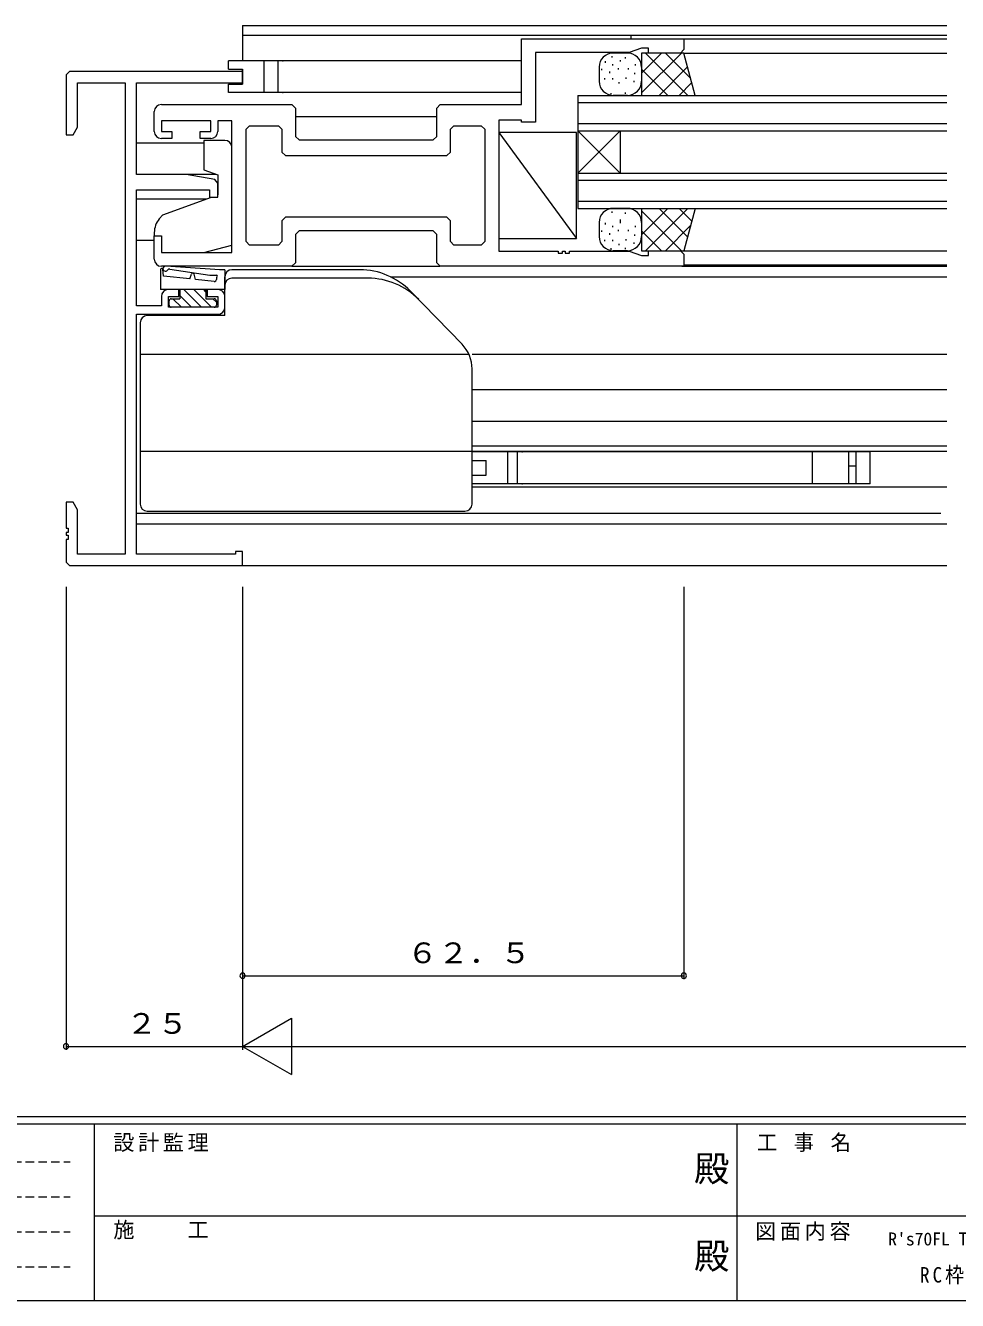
# Model space of a CAD drawing. Units: millimetres on the paper. Extents: x -297 to 270, y -210 to 193.
# Drawn here: x -120.7 to 11.3, y -210 to -29.4 of the extents above; entities that cross this region are included whole.
import ezdxf
from ezdxf.enums import TextEntityAlignment as Align

# ---------------------------------------------------------------- set-up
doc = ezdxf.new("R2010")
doc.units = ezdxf.units.MM
doc.linetypes.add('DASHED1', pattern=[1.8, 1.2, -0.6])
for name, color, linetype, lineweight in [('0-1_YKK_ZWAK', 7, 'Continuous', 9), ('0-3_YKK_11', 7, 'Continuous', 9), ('0-4_YKK_12', 2, 'Continuous', 9), ('0-6_YKK_13', 4, 'Continuous', 9), ('0-7_YKK_D', 6, 'Continuous', 9)]:
    doc.layers.add(name, color=color, linetype=linetype, lineweight=lineweight)
doc.layers.add('0-2_USER1', color=7, linetype='Continuous')
doc.styles.add('ＭＳ ゴシック', font='')
doc.styles.get('ＭＳ ゴシック').set_extended_font_data('MS Gothic')

msp = doc.modelspace()

# ---------------------------------------------------------------- linework, layer by layer
at = {"layer": '0-1_YKK_ZWAK'}
for p, q in [((255, -184), (-295, -184)), ((228, -185), (-295, -185)), ((-111, -185), (-111, -210)), ((-20, -185), (-20, -210)), ((-111, -197.999), (-19, -197.999)), ((-19, -197.999), (73, -197.999)), ((-295, -210), (228, -210))]:
    msp.add_line(p, q, dxfattribs=at)
at = {"layer": '0-1_YKK_ZWAK', "linetype": 'DASHED1'}
for p, q in [((-291.715, -190.366), (-114.435, -190.366)), ((-291.715, -195.315), (-114.435, -195.315)), ((-291.715, -200.264), (-114.435, -200.264)), ((-291.715, -205.213), (-114.435, -205.213))]:
    msp.add_line(p, q, dxfattribs=at)
at = {"layer": '0-3_YKK_11'}
for p, q in [((-50.5, -31.3), (-27.5, -31.3)), ((-50.5, -40.6), (-50.5, -31.3)), ((-27.5, -31.3), (-27.5, -32.8)), ((-48.5, -33.23), (-48.5, -43.1)), ((-35.231, -33.23), (-48.5, -33.23)), ((-33.5, -32.6), (-35.231, -33.23)), ((-32.5, -32.6), (-33.5, -32.6)), ((-32.5, -33.3), (-32.5, -32.6)), ((-28, -33.3), (-32.5, -33.3)), ((-27.5, -32.8), (-28, -33.3)), ((-114.5, -35.9), (-115, -36.4)), ((-90, -35.9), (-114.5, -35.9)), ((-90, -37.53), (-90, -35.9)), ((-115, -36.4), (-115, -44.9)), ((-113.37, -37.53), (-106.63, -37.53)), ((-113.37, -43.809), (-113.37, -37.53)), ((-106.63, -37.53), (-106.63, -104.27)), ((-105, -37.53), (-90, -37.53)), ((-105, -50.5), (-105, -37.53)), ((-101.5, -40.6), (-83, -40.6)), ((-83, -40.6), (-82.5, -41.1)), ((-82.5, -41.1), (-82.5, -45.1)), ((-62.5, -41.1), (-62, -40.6)), ((-62.5, -45.1), (-62.5, -41.1)), ((-62, -40.6), (-50.5, -40.6)), ((-102.5, -44.4), (-102.5, -41.6)), ((-101.5, -42.9), (-101.5, -44.4)), ((-94.5, -42.9), (-101.5, -42.9)), ((-94.5, -44.4), (-94.5, -42.9)), ((-93.5, -42.9), (-93.5, -44.4)), ((-91.5, -42.9), (-93.5, -42.9)), ((-91.5, -61.57), (-91.5, -42.9)), ((-53.7, -42.83), (-53.7, -61.37)), ((-50.5, -42.83), (-53.7, -42.83)), ((-50.5, -43.1), (-50.5, -42.83)), ((-48.5, -43.1), (-50.5, -43.1)), ((-115, -44.9), (-114, -44.9)), ((-114, -44.9), (-113.37, -43.809)), ((-101.5, -44.4), (-100, -44.4)), ((-100, -44.4), (-100, -45.4)), ((-96, -44.4), (-94.5, -44.4)), ((-96, -45.4), (-96, -44.4)), ((-89.5, -44.1), (-89, -43.6)), ((-89.5, -60), (-89.5, -44.1)), ((-89, -43.6), (-84.93, -43.6)), ((-84.93, -43.6), (-84.43, -44.1)), ((-84.43, -44.1), (-84.43, -47.33)), ((-82.5, -45.1), (-82, -45.6)), ((-63, -45.6), (-62.5, -45.1)), ((-60.57, -44.1), (-60.07, -43.6)), ((-60.57, -47.33), (-60.57, -44.1)), ((-60.07, -43.6), (-56.2, -43.6)), ((-56.2, -43.6), (-55.7, -44.1)), ((-55.7, -44.1), (-55.7, -60)), ((-100, -45.4), (-101.5, -45.4)), ((-94.5, -45.4), (-96, -45.4)), ((-82, -45.6), (-63, -45.6)), ((-84.43, -47.33), (-83.93, -47.83)), ((-83.93, -47.83), (-61.07, -47.83)), ((-61.07, -47.83), (-60.57, -47.33)), ((-98, -50.5), (-105, -50.5)), ((-93.913, -51.221), (-98, -50.5)), ((-93.5, -51.713), (-93.913, -51.221)), ((-93.5, -53.7), (-93.5, -51.713)), ((-105, -52.7), (-94.7, -52.7)), ((-105, -69.1), (-105, -52.7)), ((-94.7, -52.7), (-94.7, -53.7)), ((-94.7, -53.7), (-93.5, -53.7)), ((-83.93, -56.57), (-84.43, -57.07)), ((-84.43, -57.07), (-84.43, -60)), ((-61.07, -56.57), (-83.93, -56.57)), ((-60.57, -57.07), (-61.07, -56.57)), ((-60.57, -60), (-60.57, -57.07)), ((-102.5, -59.2), (-101.5, -59.2)), ((-102.5, -62.5), (-102.5, -59.2)), ((-101.5, -59.2), (-101.5, -61.57)), ((-82, -58.5), (-82.5, -59)), ((-82.5, -59), (-82.5, -63)), ((-63, -58.5), (-82, -58.5)), ((-62.5, -59), (-63, -58.5)), ((-62.5, -63), (-62.5, -59)), ((-89, -60.5), (-89.5, -60)), ((-84.93, -60.5), (-89, -60.5)), ((-84.43, -60), (-84.93, -60.5)), ((-60.07, -60.5), (-60.57, -60)), ((-56.2, -60.5), (-60.07, -60.5)), ((-55.7, -60), (-56.2, -60.5)), ((-53.7, -61.37), (-45.3, -61.37)), ((-45.3, -61.37), (-45.3, -61.67)), ((-44.7, -61.37), (-44.3, -61.37)), ((-44.7, -61.67), (-44.7, -61.37)), ((-44.3, -61.37), (-44.3, -61.67)), ((-43.7, -61.37), (-35.231, -61.37)), ((-43.7, -61.67), (-43.7, -61.37)), ((-35.231, -61.37), (-33.5, -62)), ((-32.5, -61.3), (-28, -61.3)), ((-32.5, -62), (-32.5, -61.3)), ((-28, -61.3), (-27.5, -61.8)), ((-101.5, -61.57), (-91.5, -61.57)), ((-82.5, -63), (-83, -63.5)), ((-62, -63.5), (-62.5, -63)), ((-45.3, -61.67), (-44.7, -61.67)), ((-44.3, -61.67), (-43.7, -61.67)), ((-33.5, -62), (-32.5, -62)), ((-27.5, -61.8), (-27.5, -63.5)), ((-83, -63.5), (-101.5, -63.5)), ((-27.5, -63.5), (-62, -63.5)), ((-99, -66.8), (-100.5, -66.8)), ((-99, -67.8), (-99, -66.8)), ((-95, -66.8), (-95, -67.8)), ((-93.5, -66.8), (-95, -66.8)), ((-101.5, -67.8), (-101.5, -69.1)), ((-100.5, -67.8), (-99, -67.8)), ((-100.5, -69.3), (-100.5, -67.8)), ((-95, -67.8), (-93.5, -67.8)), ((-93.5, -67.8), (-93.5, -69.3)), ((-92.5, -69.3), (-92.5, -67.8)), ((-101.5, -69.1), (-105, -69.1)), ((-105, -70.3), (-93.5, -70.3)), ((-105, -104.27), (-105, -70.3)), ((-93.5, -69.3), (-100.5, -69.3)), ((-115, -96.9), (-115, -100.6)), ((-114, -96.9), (-115, -96.9)), ((-113.37, -97.991), (-114, -96.9)), ((-113.37, -104.27), (-113.37, -97.991)), ((-115, -100.6), (-114.7, -100.6)), ((-114.7, -100.6), (-114.7, -101.2)), ((-115, -101.2), (-115, -101.6)), ((-114.7, -101.2), (-115, -101.2)), ((-115, -101.6), (-114.7, -101.6)), ((-115, -102.2), (-115, -105.4)), ((-114.7, -102.2), (-115, -102.2)), ((-114.7, -101.6), (-114.7, -102.2)), ((-106.63, -104.27), (-113.37, -104.27)), ((-91, -104.27), (-105, -104.27)), ((-91, -103.9), (-91, -104.27)), ((-90, -103.9), (-91, -103.9)), ((-90, -105.9), (-90, -103.9)), ((-115, -105.4), (-114.5, -105.9)), ((-114.5, -105.9), (-90, -105.9))]:
    msp.add_line(p, q, dxfattribs=at)
for centre, start, end in [((-101.5, -41.6), 90, 180), ((-101.5, -44.4), 180, 270), ((-94.5, -44.4), 270, 0), ((-101.5, -62.5), 180, 270), ((-100.5, -67.8), 90, 179.99998), ((-93.5, -67.8), 0, 90), ((-93.5, -69.3), 270, 359.99998)]:
    msp.add_arc(centre, 1, start, end, dxfattribs=at)
at = {"layer": '0-4_YKK_12'}
for p, q in [((-90, -29.4), (-90, -34.4)), ((-90, -29.4), (9.751, -29.4)), ((9.751, -30.8), (-90, -30.8)), ((-35, -30.8), (-35, -31.3)), ((-27.788, -31.301), (9.751, -31.301)), ((-27.5, -33.3), (9.751, -33.3)), ((-90, -35.6), (-90, -37.7)), ((-42.5, -39.3), (-42.5, -55.301)), ((-42.5, -39.3), (9.751, -39.3)), ((-42.5, -40.3), (9.751, -40.3)), ((-42.5, -43.301), (9.751, -43.301)), ((-42.5, -44.301), (-36.5, -50.3)), ((-42.5, -50.3), (-36.5, -44.301)), ((-42.5, -44.301), (9.751, -44.301)), ((-36.5, -44.301), (-36.5, -50.3)), ((-105, -46), (-95.5, -46)), ((-104.861, -50.454), (-93.82, -50.454)), ((-42.5, -50.3), (9.751, -50.3)), ((-42.5, -51.3), (9.751, -51.3)), ((-105, -53.947), (-95.084, -53.947)), ((-42.5, -54.301), (9.751, -54.301)), ((-42.5, -55.301), (9.751, -55.301)), ((-105, -59.8), (-102.5, -59.8)), ((-27.985, -61.301), (9.751, -61.301)), ((-69.033, -65), (9.751, -65)), ((-27.8, -63.5), (9.751, -63.5)), ((-27.517, -63.3), (9.751, -63.3)), ((9.751, -76), (-57.5, -76)), ((9.751, -81), (-57.5, -81)), ((-57.5, -85.454), (9.751, -85.454)), ((-57.5, -88.947), (9.751, -88.947)), ((-57.5, -89.7), (9.751, -89.7)), ((9.751, -94.8), (-57.5, -94.8)), ((-105, -98.5), (8.893, -98.5)), ((-105, -100), (9.751, -100)), ((-90.3, -105.9), (9.751, -105.9))]:
    msp.add_line(p, q, dxfattribs=at)
at = {"layer": '0-6_YKK_13'}
for p, q in [((-37.687, -33.732), (-37.687, -33.932)), ((-35.5, -33.3), (-37.5, -33.3)), ((-36.543, -34.304), (-36.543, -34.504)), ((-35.807, -33.895), (-35.807, -34.095)), ((-27.843, -33.3), (-33.5, -38.957)), ((-27.5, -33.3), (-33.5, -33.3)), ((-33.5, -33.3), (-33.5, -39.3)), ((-30.672, -33.3), (-33.5, -36.129)), ((-32.943, -33.3), (-26.943, -39.3)), ((-30.115, -33.3), (-26.543, -36.872)), ((-25.892, -39.3), (-27.5, -33.3)), ((-92, -35.6), (-92, -34.4)), ((-50.5, -34.4), (-92, -34.4)), ((-92, -35.6), (-90, -35.6)), ((-90, -37.7), (-90, -35.6)), ((-87, -34.4), (-87, -38.9)), ((-84.997, -34.4), (-84.997, -38.9)), ((-84.348, -34.4), (-84.254, -34.4)), ((-39.5, -35.3), (-39.5, -37.3)), ((-39.158, -35.53), (-39.158, -35.73)), ((-38.668, -34.467), (-38.668, -34.667)), ((-38.014, -35.938), (-38.014, -36.138)), ((-37.605, -34.876), (-37.605, -35.076)), ((-36.788, -35.448), (-36.788, -35.648)), ((-35.399, -35.448), (-35.399, -35.648)), ((-34.5, -36.102), (-34.5, -36.302)), ((-34.418, -34.876), (-34.418, -35.076)), ((-33.5, -35.3), (-33.5, -36.4)), ((-33.5, -35.572), (-29.772, -39.3)), ((-26.975, -35.261), (-31.015, -39.3)), ((-92, -37.7), (-90, -37.7)), ((-92, -38.9), (-92, -37.7)), ((-38.749, -36.837), (-38.749, -37.037)), ((-37.605, -36.837), (-37.605, -37.037)), ((-36.706, -37.409), (-36.706, -37.609)), ((-35.725, -36.756), (-35.725, -36.956)), ((-34.581, -37.246), (-34.581, -37.446)), ((-26.377, -37.491), (-28.186, -39.3)), ((-50.5, -38.9), (-92, -38.9)), ((-84.348, -38.9), (-84.254, -38.9)), ((-37.85, -38.963), (-37.85, -39.163)), ((-35.5, -39.3), (-37.5, -39.3)), ((-35.807, -38.881), (-35.807, -39.081)), ((-82.5, -42.3), (-62.5, -42.3)), ((-42.7, -44.551), (-53.7, -44.551)), ((-53.7, -44.551), (-42.7, -59.551)), ((-53.7, -44.551), (-53.7, -59.551)), ((-42.7, -59.551), (-42.7, -44.551)), ((-92.5, -45.67), (-95.5, -45.67)), ((-95.5, -45.67), (-95.5, -49.842)), ((-91.5, -60.498), (-91.5, -46.67)), ((-101.3, -56.209), (-94.406, -53.7)), ((-37.687, -55.732), (-37.687, -55.932)), ((-35.5, -55.301), (-37.5, -55.301)), ((-35.807, -55.895), (-35.807, -56.095)), ((-33.5, -55.301), (-33.5, -61.301)), ((-29.772, -55.301), (-33.5, -59.029)), ((-33.5, -55.644), (-27.843, -61.301)), ((-26.943, -55.301), (-32.943, -61.301)), ((-31.015, -55.301), (-26.975, -59.34)), ((-28.186, -55.301), (-26.377, -57.11)), ((-25.892, -55.301), (-27.5, -61.301)), ((-101.3, -56.209), (-101.798, -56.803)), ((-39.5, -57.301), (-39.5, -59.3)), ((-38.668, -57.367), (-38.668, -57.567)), ((-37.605, -57.776), (-37.605, -57.976)), ((-36.543, -56.879), (-36.543, -57.404)), ((-34.418, -57.776), (-34.418, -57.976)), ((-26.543, -57.729), (-30.115, -61.301)), ((-102.5, -58.731), (-102.5, -59.2)), ((-53.7, -59.551), (-42.7, -59.551)), ((-39.158, -58.43), (-39.158, -58.63)), ((-38.014, -58.838), (-38.014, -59.038)), ((-36.788, -58.348), (-36.788, -58.548)), ((-35.399, -58.348), (-35.399, -58.548)), ((-34.5, -59.002), (-34.5, -59.202)), ((-33.5, -58.2), (-33.5, -59.3)), ((-33.5, -58.472), (-30.672, -61.301)), ((-95.5, -61.57), (-91.5, -60.498)), ((-38.749, -59.737), (-38.749, -59.937)), ((-37.85, -60.963), (-37.85, -61.163)), ((-37.605, -59.737), (-37.605, -59.937)), ((-35.5, -61.301), (-37.5, -61.301)), ((-36.706, -60.309), (-36.706, -60.509)), ((-35.807, -60.881), (-35.807, -61.081)), ((-35.725, -59.656), (-35.725, -59.855)), ((-34.581, -60.146), (-34.581, -60.346)), ((-33.5, -61.301), (-27.5, -61.301)), ((-101.2, -61.57), (-95.5, -61.57)), ((-101.6, -63.95), (-101.6, -66.8)), ((-101.2, -64.9), (-101.301, -63.935)), ((-97.45, -65.3), (-101.2, -64.9)), ((-93.21, -64), (-100.855, -63.503)), ((-100.313, -63.903), (-94.652, -64.774)), ((-97.45, -65.3), (-97.241, -64.64)), ((-96.65, -65.386), (-96.857, -64.646)), ((-94.652, -64.774), (-93.654, -64.75)), ((-92.5, -64), (-93.26, -64)), ((-92.5, -64), (-92.5, -66.8)), ((-92.5, -70.5), (-92.5, -65)), ((-73.392, -64), (-91.5, -64)), ((-83.018, -63.5), (-62.056, -63.5)), ((-97.05, -66.8), (-101.6, -66.8)), ((-98.9, -66.8), (-98.9, -68.1)), ((-95.832, -69.3), (-98.332, -66.8)), ((-92.5, -66.8), (-97.05, -66.8)), ((-94.417, -69.3), (-96.917, -66.8)), ((-94.032, -65.665), (-96.65, -65.386)), ((-95.2, -67.103), (-95.503, -66.8)), ((-95.2, -66.8), (-95.2, -68.1)), ((-93.7, -65.05), (-93.7, -65.367)), ((-72.225, -65.2), (-91.5, -65.2)), ((-100.4, -69), (-100.4, -68.4)), ((-100.1, -68.1), (-98.9, -68.1)), ((-98.66, -69.3), (-99.86, -68.1)), ((-97.246, -69.3), (-98.9, -67.646)), ((-95.2, -68.1), (-94, -68.1)), ((-93.7, -68.603), (-94.203, -68.1)), ((-93.7, -68.4), (-93.7, -69)), ((-66.222, -67.029), (-58.915, -74.545)), ((-94, -69.3), (-100.1, -69.3)), ((-104.5, -71.5), (-104.5, -97.2)), ((-92.5, -70.5), (-103.5, -70.5)), ((-57.931, -76), (-104.5, -76)), ((-57.5, -97.2), (-57.5, -78.03)), ((-104.5, -89.7), (-57.5, -89.7)), ((-57.5, -91), (-57.5, -89.8)), ((-1.12, -89.8), (-57.5, -89.8)), ((-52.5, -89.8), (-52.5, -94.3)), ((-51.119, -89.8), (-51.119, -94.3)), ((-50.47, -89.8), (-50.376, -89.8)), ((-9.289, -94.3), (-9.289, -89.8)), ((-4.149, -94.3), (-4.149, -89.8)), ((-3.12, -94.3), (-3.12, -89.8)), ((-1.12, -94.3), (-1.12, -89.8)), ((-57.5, -91), (-55.5, -91)), ((-55.5, -93.1), (-55.5, -91)), ((-3.12, -91.8), (-4.149, -91.8)), ((-1.12, -94.3), (-57.5, -94.3)), ((-50.47, -94.3), (-50.376, -94.3)), ((-103.5, -98.2), (-58.5, -98.2))]:
    msp.add_line(p, q, dxfattribs=at)
for points in [[(-95.5, -49.842), (-93.5, -50.57), (-93.5, -53.37)], [(-57.5, -94.3), (-57.5, -93.1), (-55.5, -93.1)]]:
    msp.add_lwpolyline(points, dxfattribs=at)
for centre, radius, start, end in [((-37.5, -35.3), 2, 90, 180), ((-35.5, -35.3), 2, 0, 90), ((-37.5, -37.3), 2, 180, 270), ((-35.5, -37.3), 2, 270, 0), ((-92.5, -46.67), 1, 0, 90), ((-37.5, -57.301), 2, 90, 180), ((-35.5, -57.301), 2, 0, 90), ((-99.5, -58.731), 3, 139.99998, 180), ((-37.5, -59.3), 2, 180, 270), ((-35.5, -59.3), 2, 270, 0), ((-101.45, -63.95), 0.15, 5.96036, 180), ((-100.927, -63.852), 0.35, 82.75287, 327.97028), ((-100.376, -64.197), 0.3, 77.75386, 147.97028), ((-97.05, -64.7), 0.2, 15.67203, 162.41203), ((-93.7, -64.9), 0.15, 270, 87.62173), ((-91.5, -65), 1, 90, 180), ((-73.392, -74), 10, 44.19307, 90), ((-94, -65.367), 0.3, 263.91147, 0), ((-91.5, -66.2), 1, 90, 180), ((-72.225, -75.2), 10, 44.19307, 90), ((-100.1, -68.4), 0.3, 90, 180), ((-94, -68.4), 0.3, 0, 90), ((-100.1, -69), 0.3, 180, 270), ((-94, -69), 0.3, 270, 0), ((-103.5, -71.5), 1, 90, 180), ((-62.5, -78.03), 5, 0, 44.19307), ((-103.5, -97.2), 1, 180, 270), ((-58.5, -97.2), 1, 270, 0)]:
    msp.add_arc(centre, radius, start, end, dxfattribs=at)
at = {"layer": '0-7_YKK_D'}
for p, q in [((-115, -108.9), (-115, -174.5)), ((-90, -108.9), (-90, -174.5)), ((-90, -108.9), (-90, -174.5)), ((-27.5, -108.9), (-27.5, -164.5)), ((-90, -164), (-27.5, -164)), ((-115, -174), (-90, -174)), ((-90, -174), (-83.072, -178)), ((-90, -174), (220, -174))]:
    msp.add_line(p, q, dxfattribs=at)
msp.add_lwpolyline([(-90, -174), (-83.072, -170), (-83.072, -178)], dxfattribs=at)
for centre, start, end in [((-90, -164), 0, 180), ((-90, -164), 180, 0), ((-27.5, -164), 0, 180), ((-27.5, -164), 180, 0), ((-115, -174), 0, 180), ((-115, -174), 180, 0)]:
    msp.add_arc(centre, 0.375, start, end, dxfattribs=at)

# ---------------------------------------------------------------- texts
at = {"layer": '0-1_YKK_ZWAK', "color": 3, "style": 'ＭＳ ゴシック'}
for p in [(-26.058, -194.254), (-26.058, -206.627)]:
    msp.add_text('殿', height=3.666, dxfattribs=at).set_placement(p, align=Align.BOTTOM_LEFT)
at = {"layer": '0-1_YKK_ZWAK', "char_height": 2.199, "attachment_point": 7, "style": 'ＭＳ ゴシック'}
for s, insert in [('\\T1.17;設計監理', (-108.308, -188.952)), ('\\T1.22;\\W0.95;工\\~事\\~名', (-17.134, -188.952)), ('\\T1.17;施\u3000\u3000工', (-108.308, -201.324)), ('\\T1.17;図面内容', (-17.416, -201.534))]:
    msp.add_mtext(s, dxfattribs=dict(at, insert=insert))
at = {"layer": '0-2_USER1', "color": 4, "style": 'ＭＳ ゴシック'}
msp.add_text("R's70FL T-2 引違い窓(2・4枚建)", height=1.833, dxfattribs=at).set_placement((1.44, -202.749), align=Align.BOTTOM_LEFT)
at = {"layer": '0-2_USER1', "insert": (5.942, -207.999), "char_height": 2.199, "attachment_point": 7, "style": 'ＭＳ ゴシック'}
msp.add_mtext('\\T1.32;\\W0.9;RC枠\\~Eﾀｲﾌﾟ/28mm溝幅', dxfattribs=at)
at = {"layer": '0-7_YKK_D', "color": 7, "style": 'ＭＳ ゴシック', "width": 1.1}
for s, p in [('６２．５', (-66.732, -163.1)), ('２５', (-106.482, -173.1))]:
    msp.add_text(s, height=2.933, dxfattribs=at).set_placement(p, align=Align.BOTTOM_LEFT)

doc.saveas('drawing.dxf')
